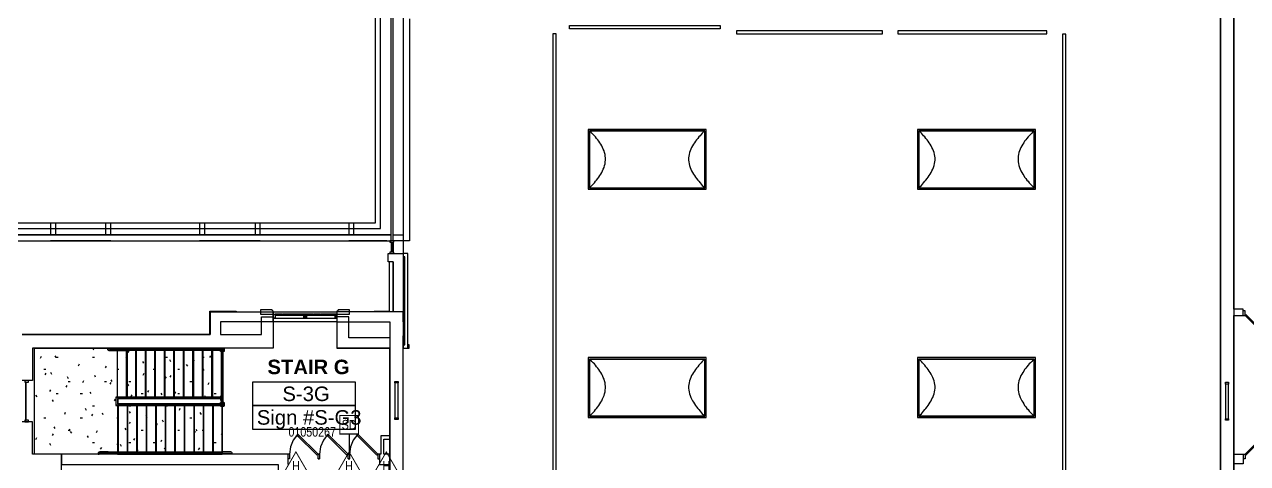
# Model space of a CAD drawing. Header units: inches. Extents: x 10004 to 17737, y 28227 to 35905.
# Drawn here: x 12699 to 14237, y 30061 to 30613 of the extents above; entities that cross this region are included whole.
import ezdxf
from ezdxf.enums import TextEntityAlignment as Align

# ---------------------------------------------------------------- set-up
doc = ezdxf.new("R2010")
doc.units = ezdxf.units.IN
doc.header["$LTSCALE"] = 0.25
doc.header["$MEASUREMENT"] = 0
for name, color, linetype in [('BACKGROUND', 8, 'Continuous'), ('CONDUIT', 6, 'Continuous'), ('DOOR HOLDER', 1, 'Continuous'), ('SMOKE DETECTOR', 1, 'Continuous')]:
    doc.layers.add(name, color=color, linetype=linetype)
doc.styles.add('Arial', font='arial.ttf', dxfattribs={"width": 0.8})
doc.styles.add('PDF Arial', font='arial.ttf')
doc.styles.add('PDF Arial Bold', font='arialbd.ttf')

# ---------------------------------------------------------------- blocks, each defined once
blk = doc.blocks.new('150X-AQN5')
at = {"layer": 'DOOR HOLDER', "const_width": 1.25}
blk.add_lwpolyline([(15.3, -8.8), (0, 17.6), (-15.3, -8.8)], close=True, dxfattribs=at)
at = {"layer": 'DOOR HOLDER', "style": 'Arial', "width": 0.8}
blk.add_text('H', height=12, dxfattribs=at).set_placement((0, 0), align=Align.MIDDLE)
blk.add_attdef('SUBSCRIPT', text='', height=12, dxfattribs=at).set_placement((11.4, 10.5), align=Align.MIDDLE_LEFT)
blk = doc.blocks.new('SIGA-PD')
at = {"layer": 'SMOKE DETECTOR', "const_width": 1.3}
blk.add_lwpolyline([(-11.5, -11.7), (-11.5, 11.7), (11.9, 11.7), (11.9, -11.7)], close=True, dxfattribs=at)
at = {"layer": 'SMOKE DETECTOR', "style": 'Arial', "width": 0.8}
blk.add_text('SD', height=12, dxfattribs=at).set_placement((0, 0), align=Align.MIDDLE)
for tag, p in [('ADDRESS', (20.6, 9)), ('ZONE', (20.6, -8.6))]:
    blk.add_attdef(tag, text='', height=12, dxfattribs=at).set_placement(p, align=Align.MIDDLE_LEFT)
blk.add_attdef('SUBSCRIPT', text='', height=12, dxfattribs=at).set_placement((-16.6, -9), align=Align.MIDDLE_RIGHT)

msp = doc.modelspace()

# ---------------------------------------------------------------- linework, layer by layer
at = {"layer": 'BACKGROUND', "ltscale": 3.935}
msp.add_lwpolyline([(14220.2, 31259.9), (14220.2, 29987.2), (13175.2, 29987.2)], dxfattribs=at)
at = {"layer": 'BACKGROUND'}
for points in [[(14232, 30247.1), (14232, 30255.1), (14220.2, 30255.1), (14220.2, 30948), (14220.2, 30960.4), (14220.2, 31007.3), (14236.4, 31007.3), (14236.4, 31013), (14207.8, 31013), (14207.8, 30960.4), (14212.2, 30960.4), (14212.2, 31007.3), (14220.2, 31007.3), (14212.2, 31007.3), (14207.8, 31007.3), (14207.8, 31013), (14195.3, 31013), (14207.8, 31013), (14207.8, 31076.7), (14195.3, 31076.7), (14195.3, 31013)], [(12576, 30348.4), (12576, 30356.4), (13146.6, 30356.4), (13146.6, 30363.1), (13146.6, 30946.4), (13139.9, 30946.4), (12882.8, 30946.4), (12882.8, 30939.7), (13139.9, 30939.7), (13139.9, 30363.1), (12514.5, 30363.1), (12460, 30424.3), (12460, 30449.4), (12453.3, 30449.4), (12453.3, 30431.9), (12442.8, 30443.7), (12432.3, 30443.7), (12437.7, 30437.6), (12426.2, 30437.6)], [(12589, 30341.1), (12754.4, 30341.1), (12754.4, 30341.4), (12754.7, 30341.4), (12754.7, 30341.1), (12784.3, 30341.1), (12784.3, 30341.4), (12784.6, 30341.4), (12784.6, 30341.1), (12942, 30341.1), (12942, 30341.4), (12942.3, 30341.4), (12942.3, 30341.1), (12972, 30341.1), (12972, 30341.4), (12972.3, 30341.4), (12972.3, 30341.1), (13116.6, 30341.1), (13116.6, 30341.4), (13116.6, 30341.1), (13146.6, 30341.1), (13146.6, 30341.4), (13146.9, 30341.4), (13146.9, 30341.1), (13159.9, 30341.1), (13159.9, 30348.4), (13159.9, 30946.1)], [(13183.2, 30619.9), (13183.2, 30348.4), (13183.2, 30341.1), (13162.5, 30341.1), (13162.5, 30948.3)], [(13180.3, 30948), (13180.3, 30953.7), (13167.3, 30953.7), (13167.3, 30948), (13180.3, 30948), (14195.3, 30948), (14203.3, 30948), (14203.3, 30246.2), (14203.3, 29999.9), (14220.2, 29999.9), (14220.2, 30246.2), (14220.2, 30247.1), (14232, 30247.1), (14234.2, 30247.1), (14234.2, 30252.9), (14232, 30252.9)], [(13367.7, 30005), (13367.7, 30600.8), (13363.5, 30600.8), (13363.5, 30005)], [(13500.5, 30001.2), (13878, 30001.2), (13878, 30000.2), (14052.9, 30000.2), (14052.9, 30005), (14009, 30005), (14009, 30600.4), (14004.8, 30600.4), (14004.8, 30005), (13878, 30005), (13500.5, 30005)], [(13556.3, 30405.8), (13407.8, 30405.8), (13556.3, 30405.8), (13556.3, 30481), (13407.8, 30481), (13407.8, 30405.8)], [(13970.7, 30405.8), (13970.7, 30481), (13822.3, 30481), (13822.3, 30405.8), (13970.7, 30405.8), (13822.3, 30405.8)], [(13409.7, 30407.7), (13554.7, 30407.7), (13554.7, 30479.1), (13409.7, 30479.1), (13554.7, 30479.1)], [(13554.3, 30479.1), (13553.1, 30477.8), (13551.5, 30476.2), (13549.9, 30474.6), (13548.6, 30473), (13547, 30471.4), (13545.7, 30469.5), (13544.2, 30467.9), (13542.9, 30466), (13541.6, 30464.1), (13540.3, 30462.2), (13539.1, 30460.3), (13538.1, 30458.3), (13537.1, 30456.1), (13536.2, 30453.9), (13535.6, 30451.7), (13534.9, 30449.4), (13534.6, 30447.2), (13534.3, 30445), (13534.3, 30442.4), (13534.6, 30440.2), (13534.9, 30437.6), (13535.6, 30435.4), (13536.2, 30433.2), (13537.1, 30431), (13538.1, 30429), (13539.1, 30426.8), (13540.3, 30424.9), (13541.6, 30423), (13542.9, 30421.1), (13544.2, 30419.2), (13545.7, 30417.3), (13547, 30415.7), (13548.6, 30413.7), (13549.9, 30412.2), (13551.5, 30410.6), (13553.1, 30409), (13554.3, 30407.7)], [(13823.9, 30479.1), (13968.8, 30479.1), (13823.9, 30479.1), (13823.9, 30407.7), (13968.8, 30407.7), (13968.8, 30479.1), (13967.2, 30477.8), (13966, 30476.2), (13964.4, 30474.6), (13962.8, 30473), (13961.5, 30471.4), (13959.9, 30469.5), (13958.6, 30467.9), (13957, 30466), (13955.8, 30464.1), (13954.8, 30462.2), (13953.5, 30460.3), (13952.3, 30458.3), (13951.3, 30456.1), (13950.7, 30453.9), (13949.7, 30451.7), (13949.4, 30449.4), (13948.8, 30447.2), (13948.8, 30445), (13948.8, 30442.4), (13948.8, 30440.2), (13949.4, 30438), (13949.7, 30435.4), (13950.7, 30433.2), (13951.3, 30431), (13952.3, 30429), (13953.5, 30426.8), (13954.8, 30424.9), (13955.8, 30423), (13957, 30421.1), (13958.6, 30419.2), (13959.9, 30417.3), (13961.5, 30415.7), (13962.8, 30413.7), (13964.4, 30412.2), (13966, 30410.6), (13967.2, 30409), (13968.5, 30407.7)], [(13824.2, 30407.7), (13825.5, 30409), (13827.1, 30410.6), (13828.6, 30412.2), (13829.9, 30413.7), (13831.5, 30415.7), (13832.8, 30417.3), (13834.4, 30419.2), (13835.7, 30421.1), (13836.9, 30423), (13838.2, 30424.9), (13839.5, 30426.8), (13840.4, 30429), (13841.4, 30431), (13842.3, 30433.2), (13843, 30435.4), (13843.6, 30438), (13843.9, 30440.2), (13844.3, 30442.4), (13844.3, 30445), (13843.9, 30447.2), (13843.6, 30449.4), (13843, 30451.7), (13842.3, 30453.9), (13841.4, 30456.1), (13840.4, 30458.3), (13839.5, 30460.3), (13838.2, 30462.2), (13836.9, 30464.1), (13835.7, 30466), (13834.4, 30467.9), (13832.8, 30469.5), (13831.5, 30471.4), (13829.9, 30473), (13828.6, 30474.6), (13827.1, 30476.2), (13825.5, 30477.8), (13824.2, 30479.1)], [(13407.8, 30405.8), (13407.8, 30405.8)], [(13556.3, 30405.8), (13556.3, 30405.8)], [(13822.3, 30405.8), (13822.3, 30405.8)], [(13970.7, 30405.8), (13970.7, 30405.8)], [(12738.1, 30348.4), (12738.1, 30363.1), (12731.4, 30363.1), (12731.4, 30348.4)], [(12807.6, 30348.4), (12807.6, 30363.1), (12800.9, 30363.1), (12800.9, 30348.4)], [(12925.5, 30348.4), (12925.5, 30363.1), (12919.1, 30363.1), (12919.1, 30348.4)], [(12995.2, 30348.4), (12995.2, 30363.1), (12988.9, 30363.1), (12988.9, 30348.4)], [(13113.1, 30348.4), (13113.1, 30363.1), (13106.7, 30363.1), (13106.7, 30348.4)], [(12754.4, 30341.1), (12754.4, 30341.4)], [(12754.7, 30341.4), (12754.7, 30341.1)], [(12784.3, 30341.1), (12784.3, 30341.4)], [(12784.6, 30341.4), (12784.6, 30341.1)], [(12942, 30341.4), (12942, 30341.1), (12919.1, 30341.1)], [(12972, 30341.4), (12972, 30341.1), (12942.3, 30341.1), (12942.3, 30341.4)], [(12995.2, 30341.1), (12972.3, 30341.1), (12972.3, 30341.4)], [(13146.6, 30341.4), (13146.6, 30341.1), (13116.6, 30341.1), (13106.7, 30341.1)], [(13116.6, 30341.4), (13116.6, 30341.4)], [(13154.8, 30341.1), (13146.9, 30341.1), (13146.9, 30341.4)], [(13159.9, 30341.4), (13159.9, 30341.1)], [(13162.5, 30341.1), (13162.5, 30348.4), (13176.2, 30348.4)], [(13160.6, 30339.2), (13160.6, 30326.8), (13160.6, 30339.2), (13160.9, 30339.2), (13160.9, 30326.8), (13160.6, 30326.8)], [(13162.5, 30339.2), (13162.5, 30326.8)], [(13162.5, 30314.7), (13156.4, 30314.7), (13156.4, 30324.9), (13175.2, 30324.9), (13175.2, 30314.7), (13175.2, 30251.9), (13162.5, 30251.9), (13162.5, 30314.7), (13162.5, 30251.9), (13157.7, 30251.9), (13138.6, 30251.9), (13138.6, 30252.5), (13157.7, 30252.5)], [(13157.7, 30314.7), (13157.7, 30251.9)], [(14203.3, 29987.8), (14203.3, 29999.9), (13175.2, 29999.9), (13175.2, 30206.3), (13181, 30206.3), (13181, 30210.2), (13181, 30206.3), (13182.9, 30206.3), (13182.9, 30210.2), (13181, 30210.2), (13181, 30320.7), (13181, 30324.9), (13175.2, 30324.9), (13175.2, 30320.7)], [(12695.8, 30223.6), (12931.8, 30223.6), (12931.8, 30252.5), (12965.3, 30252.5), (12965.3, 30251.9), (12932.2, 30251.9), (12945.2, 30251.9), (13011.8, 30251.9), (13011.8, 30239.2), (12945.2, 30239.2), (12945.2, 30223.2), (12997.1, 30223.2), (12997.1, 30245.5), (13011.8, 30245.5), (13011.8, 30206.3), (12997.1, 30206.3), (12709.1, 30206.3), (12709.1, 30165.3), (12696.1, 30165.3)], [(12696.1, 30223.2), (12932.2, 30223.2), (12932.2, 30251.9), (12932.2, 30223.2), (12709.1, 30223.2), (12696.1, 30223.2)], [(13011.8, 30251.6), (13011.8, 30251.9), (13091.8, 30251.9), (13091.8, 30239.2), (13158.3, 30239.2)], [(13011.8, 30243.9), (13011.8, 30249), (13014, 30249), (13014, 30243.9), (13011.8, 30243.9), (13014, 30243.9)], [(13014, 30249), (13049.7, 30249)], [(13031.6, 30248.4), (13031.6, 30249), (13031.6, 30248.4), (13023.3, 30248.4), (13022.6, 30248.4), (13022.6, 30249), (13023.3, 30249), (13031.6, 30249), (13032.2, 30249), (13040.5, 30249), (13041.1, 30249), (13049.7, 30249), (13041.1, 30249), (13049.7, 30249), (13041.1, 30249), (13041.1, 30248.4), (13041.1, 30249)], [(13022.6, 30248.4), (13022.6, 30249)], [(13023.3, 30249), (13023.3, 30248.4), (13023.3, 30249), (13031.6, 30249)], [(13032.2, 30249), (13032.2, 30248.4), (13040.5, 30248.4), (13032.2, 30248.4), (13032.2, 30249), (13040.5, 30249), (13040.5, 30248.4), (13040.5, 30249)], [(13049.7, 30248.4), (13049.7, 30249)], [(13049.7, 30248.4), (13049.7, 30249)], [(13051.9, 30249), (13049.7, 30249)], [(13049.7, 30249), (13049.7, 30243.9)], [(13053.9, 30249), (13051.9, 30249)], [(13053.9, 30249), (13053.9, 30248.4)], [(13053.9, 30249), (13053.9, 30248.4)], [(13053.9, 30243.9), (13053.9, 30249)], [(13053.9, 30249), (13089.5, 30249)], [(13062.5, 30249), (13062.5, 30248.4), (13062.5, 30249), (13063.1, 30249), (13071.4, 30249), (13072, 30249), (13080.3, 30249), (13080.9, 30249), (13080.9, 30248.4), (13080.9, 30249)], [(13063.1, 30249), (13063.1, 30248.4)], [(13071.4, 30249), (13071.4, 30248.4)], [(13072, 30249), (13072, 30248.4)], [(13080.3, 30249), (13080.3, 30248.4)], [(13091.8, 30243.9), (13091.8, 30249), (13089.5, 30249), (13089.5, 30243.9), (13091.8, 30243.9), (13089.5, 30243.9)], [(13175.2, 30239.2), (13175.2, 30251.9), (13091.8, 30251.9), (13091.8, 30251.6)], [(13022.6, 30248.4), (13014, 30248.4)], [(13022.6, 30248.4), (13014, 30248.4)], [(13049.7, 30248.4), (13014, 30248.4)], [(13014, 30248.4), (13014, 30247.4)], [(13014, 30247.4), (13049.7, 30247.4)], [(13032.2, 30248.4), (13031.6, 30248.4), (13023.3, 30248.4)], [(13041.1, 30248.4), (13040.5, 30248.4)], [(13049.7, 30247.4), (13049.7, 30248.4)], [(13080.9, 30248.4), (13080.3, 30248.4), (13072, 30248.4), (13071.4, 30248.4), (13063.1, 30248.4), (13062.5, 30248.4), (13053.9, 30248.4), (13062.5, 30248.4), (13053.9, 30248.4), (13062.5, 30248.4)], [(13053.9, 30248.4), (13053.9, 30247.4)], [(13089.5, 30248.4), (13053.9, 30248.4)], [(13053.9, 30247.4), (13089.5, 30247.4)], [(13089.5, 30248.4), (13080.9, 30248.4)], [(13089.5, 30248.4), (13080.9, 30248.4)], [(13089.5, 30247.4), (13089.5, 30248.4)], [(13091.8, 30248.7), (13091.8, 30244.6)], [(13158.3, 30219.1), (13106.7, 30219.1), (13106.7, 30245.5), (13091.8, 30245.5), (13091.8, 30206.3), (13106.7, 30206.3), (13158.3, 30206.3), (13091.8, 30206.3)], [(14203.3, 29999.9), (14203.3, 30247.1)], [(12804.1, 30074.1), (12803.8, 30074.5), (12803.8, 30074.8), (12803.8, 30075.1), (12803.8, 30075.4), (12803.8, 30075.7), (12804.1, 30075.7), (12815.9, 30075.7), (12815.9, 30074.1), (12815.9, 30072.9), (12711.4, 30072.9), (12711.4, 30206.3), (12803.4, 30206.3), (12803.4, 30205.4), (12803.4, 30204.4), (12804.1, 30203.8), (12805, 30203.2), (12805.7, 30203.2), (12815.9, 30203.2), (12828, 30203.2), (12828, 30144.5), (12813.6, 30144.5), (12813.6, 30134.3), (12935.7, 30134.3)], [(12786.2, 30203.8), (12785, 30206)], [(12803.8, 30206.3), (12803.8, 30206.3)], [(12803.8, 30206.3), (12804.1, 30206.3), (12804.4, 30206.3)], [(12804.1, 30206.3), (12804.1, 30206.3)], [(12815.9, 30144.5), (12815.9, 30203.2), (12815.9, 30204.8), (12828, 30204.8), (12828, 30206.3)], [(12935.7, 30204.8), (12935.7, 30206.3), (12923.6, 30206.3), (12911.8, 30206.3), (12899.7, 30206.3), (12887.6, 30206.3), (12875.8, 30206.3), (12863.7, 30206.3), (12851.9, 30206.3), (12839.8, 30206.3), (12828, 30206.3), (12815.9, 30206.3)], [(12815.9, 30204.4), (12815.9, 30204.4)], [(12815.9, 30204.4), (12815.9, 30204.1), (12815.9, 30203.8), (12815.9, 30203.5)], [(12815.9, 30204.1), (12815.9, 30204.1)], [(12815.9, 30203.5), (12815.9, 30203.5)], [(12945.2, 30204.8), (12828, 30204.8)], [(12945.2, 30203.2), (12828, 30203.2)], [(12839.8, 30204.8), (12839.8, 30206.3)], [(12839.8, 30144.5), (12839.8, 30203.2)], [(12850, 30206.3), (12850, 30206)], [(12851.9, 30204.8), (12851.9, 30206.3)], [(12851.9, 30144.5), (12851.9, 30203.2)], [(12863.7, 30204.8), (12863.7, 30206.3)], [(12863.7, 30144.5), (12863.7, 30203.2)], [(12875.8, 30204.8), (12875.8, 30206.3)], [(12875.8, 30144.5), (12875.8, 30203.2)], [(12887.6, 30204.8), (12887.6, 30206.3)], [(12887.6, 30144.5), (12887.6, 30203.2)], [(12899.7, 30204.8), (12899.7, 30206.3)], [(12899.7, 30144.5), (12899.7, 30203.2)], [(12911.8, 30204.8), (12911.8, 30206.3)], [(12911.8, 30144.5), (12911.8, 30203.2)], [(12923.6, 30204.8), (12923.6, 30206.3)], [(12923.6, 30144.5), (12923.6, 30203.2)], [(12935.7, 30144.5), (12935.7, 30203.2)], [(12946.8, 30201.9), (12945.2, 30201.9), (12945.2, 30206.3)], [(12947.4, 30135.6), (12947.8, 30135.6), (12948.1, 30135.6), (12948.4, 30135.6), (12948.4, 30204.1), (12948.1, 30204.1), (12947.8, 30204.1), (12947.4, 30204.1), (12947.1, 30204.1), (12946.8, 30204.1), (12946.8, 30135.6)], [(12946.8, 30204.1), (12946.8, 30204.1)], [(12946.8, 30204.1), (12946.8, 30204.1)], [(12947.1, 30204.1), (12947.1, 30204.1)], [(12947.4, 30204.1), (12947.4, 30204.1)], [(12947.8, 30204.1), (12947.8, 30204.1)], [(13011.8, 30206.3), (12950, 30206.3), (12950, 30201.9), (12948.1, 30201.9)], [(12948.1, 30204.1), (12948.1, 30204.1)], [(12948.1, 30204.1), (12948.1, 30204.1)], [(13175.2, 30210.2), (13175.2, 30206.3)], [(12720, 30195.5), (12718.7, 30193.3)], [(12738.8, 30194.2), (12737.5, 30196.5)], [(12738.5, 30194.9), (12741, 30194.9)], [(12784.3, 30194.9), (12786.9, 30194.9)], [(12828, 30192.7), (12828, 30193), (12826.7, 30194.9)], [(12830.2, 30202.5), (12828.9, 30200.6)], [(12849, 30187.2), (12847.7, 30189.5)], [(12876.4, 30194.9), (12878.6, 30194.9)], [(12883.1, 30189.1), (12881.8, 30191.4)], [(12911.8, 30191.1), (12911.8, 30190.7), (12910.5, 30188.8)], [(12922.3, 30194.9), (12923.6, 30194.9), (12924.8, 30194.9)], [(12932.8, 30196.5), (12931.5, 30194.2)], [(12946.2, 30201.9), (12946.2, 30137.9)], [(12948.7, 30137.9), (12948.7, 30201.9)], [(13556.3, 30119.1), (13407.8, 30119.1), (13556.3, 30119.1), (13556.3, 30194.2), (13407.8, 30194.2), (13407.8, 30119.1)], [(13409.7, 30121), (13554.7, 30121), (13554.7, 30192.3), (13409.7, 30192.3), (13554.7, 30192.3)], [(13554.3, 30192.3), (13553.1, 30191.1), (13551.5, 30189.5), (13549.9, 30187.9), (13548.6, 30186.3), (13547, 30184.7), (13545.7, 30182.8), (13544.2, 30181.2), (13542.9, 30179.3), (13541.6, 30177.4), (13540.3, 30175.4), (13539.1, 30173.5), (13538.1, 30171.6), (13537.1, 30169.4), (13536.2, 30167.2), (13535.6, 30164.9), (13534.9, 30162.7), (13534.6, 30160.5), (13534.3, 30158.2), (13534.3, 30155.7), (13534.6, 30153.5), (13534.9, 30151.2), (13535.6, 30148.7), (13536.2, 30146.5), (13537.1, 30144.2), (13538.1, 30142.3), (13539.1, 30140.1), (13540.3, 30138.2), (13541.6, 30136.3), (13542.9, 30134.3), (13544.2, 30132.4), (13545.7, 30130.5), (13547, 30128.9), (13548.6, 30127), (13549.9, 30125.4), (13551.5, 30123.8), (13553.1, 30122.2), (13554.3, 30121)], [(13970.7, 30119.1), (13970.7, 30194.2), (13822.3, 30194.2), (13822.3, 30119.1), (13970.7, 30119.1), (13822.3, 30119.1)], [(13823.9, 30192.3), (13968.8, 30192.3), (13823.9, 30192.3), (13823.9, 30121), (13968.8, 30121), (13968.8, 30192.3), (13967.2, 30191.1), (13966, 30189.5), (13964.4, 30187.9), (13962.8, 30186.3), (13961.5, 30184.7), (13959.9, 30182.8), (13958.6, 30181.2), (13957, 30179.3), (13955.8, 30177.4), (13954.8, 30175.4), (13953.5, 30173.5), (13952.3, 30171.6), (13951.3, 30169.4), (13950.7, 30167.2), (13949.7, 30164.9), (13949.4, 30162.7), (13948.8, 30160.5), (13948.8, 30158.2), (13948.8, 30155.7), (13948.8, 30153.5), (13949.4, 30151.2), (13949.7, 30148.7), (13950.7, 30146.5), (13951.3, 30144.2), (13952.3, 30142.3), (13953.5, 30140.1), (13954.8, 30138.2), (13955.8, 30136.3), (13957, 30134.3), (13958.6, 30132.4), (13959.9, 30130.5), (13961.5, 30128.9), (13962.8, 30127), (13964.4, 30125.4), (13966, 30123.8), (13967.2, 30122.2), (13968.5, 30121)], [(13824.2, 30121), (13825.5, 30122.2), (13827.1, 30123.8), (13828.6, 30125.4), (13829.9, 30127), (13831.5, 30128.9), (13832.8, 30130.5), (13834.4, 30132.4), (13835.7, 30134.3), (13836.9, 30136.3), (13838.2, 30138.2), (13839.5, 30140.1), (13840.4, 30142.3), (13841.4, 30144.2), (13842.3, 30146.5), (13843, 30148.7), (13843.6, 30151.2), (13843.9, 30153.5), (13844.3, 30155.7), (13844.3, 30158.2), (13843.9, 30160.5), (13843.6, 30162.7), (13843, 30164.9), (13842.3, 30167.2), (13841.4, 30169.4), (13840.4, 30171.6), (13839.5, 30173.5), (13838.2, 30175.4), (13836.9, 30177.4), (13835.7, 30179.3), (13834.4, 30181.2), (13832.8, 30182.8), (13831.5, 30184.7), (13829.9, 30186.3), (13828.6, 30187.9), (13827.1, 30189.5), (13825.5, 30191.1), (13824.2, 30192.3)], [(12723.2, 30179.6), (12725.7, 30179.6)], [(12725.7, 30174.8), (12724.4, 30172.6)], [(12733.4, 30173.2), (12732.1, 30175.4)], [(12767.4, 30186), (12766.2, 30183.7)], [(12801.5, 30183.7), (12800.3, 30181.5)], [(12814.9, 30179.6), (12815.9, 30179.6), (12817.5, 30179.6)], [(12849, 30174.2), (12847.7, 30171.9)], [(12860.8, 30179.6), (12863.3, 30179.6)], [(12891.7, 30179.6), (12893.9, 30179.6)], [(12904.1, 30183.7), (12902.8, 30185.6)], [(12924.8, 30178), (12923.6, 30180.2)], [(12752.2, 30159.2), (12750.9, 30157.3)], [(12754.1, 30167.8), (12752.8, 30170)], [(12753.7, 30164.3), (12756.3, 30164.3)], [(12773.2, 30164.9), (12771.9, 30162.7)], [(12788.2, 30169.7), (12787.2, 30171.9)], [(12799.6, 30164.3), (12802.2, 30164.3)], [(12807.3, 30163), (12806, 30160.8)], [(12809.2, 30164.3), (12807.9, 30166.2)], [(12830.2, 30158.6), (12828.9, 30160.8)], [(12830.2, 30164.3), (12832.8, 30164.3)], [(12877.4, 30168.4), (12876.1, 30170.3)], [(12883.1, 30171.9), (12881.8, 30169.7)], [(12907, 30164.3), (12909.2, 30164.3)], [(12930.6, 30162.4), (12929.3, 30160.2)], [(13164.7, 30162.4), (13164.7, 30118.4)], [(13168.9, 30118.4), (13168.9, 30162.4)], [(14209.7, 30161.1), (14209.7, 30117.5)], [(14213.5, 30117.5), (14213.5, 30161.1)], [(12714.6, 30144.9), (12713.3, 30147.1)], [(12731.4, 30153.8), (12730.2, 30151.6)], [(12735.3, 30139.1), (12734, 30141.4)], [(12738.5, 30149), (12741, 30149)], [(12769, 30149), (12771.6, 30149)], [(12782.7, 30149), (12781.5, 30150.9)], [(12813, 30142), (12811.7, 30139.8)], [(12946.5, 30142.6), (12828, 30142.6), (12815.9, 30142.6), (12815.9, 30136.3), (12935.7, 30136.3), (12947.4, 30136.3), (12947.4, 30134.7), (12935.7, 30134.7), (12814.3, 30134.7), (12814.3, 30144.2), (12828, 30144.2), (12946.5, 30144.2)], [(12945.2, 30142.3), (12828, 30142.3), (12816.2, 30142.3), (12816.2, 30136.6), (12935.7, 30136.6), (12945.2, 30136.6)], [(12945.2, 30144.5), (12828, 30144.5)], [(12833.7, 30147.7), (12832.4, 30145.5)], [(12845.5, 30149), (12848, 30149)], [(12854.7, 30153.1), (12853.5, 30150.9)], [(12871.9, 30147.4), (12870.7, 30149.6)], [(12888.8, 30151.2), (12887.6, 30149.3), (12887.6, 30149)], [(12891.7, 30149), (12893.9, 30149)], [(12926.4, 30144.5), (12925.8, 30146.1)], [(12937.6, 30149), (12940.1, 30149)], [(12946.5, 30145.8), (12945.2, 30145.8), (12945.2, 30144.2)], [(12945.2, 30142.6), (12945.2, 30141), (12946.5, 30141)], [(12777, 30128), (12775.7, 30130.2)], [(12784.3, 30133.7), (12786.9, 30133.7)], [(12815.9, 30134.3), (12815.9, 30075.7), (12935.7, 30075.7), (12935.7, 30134.3), (12945.2, 30134.3)], [(12828, 30134.3), (12828, 30075.7)], [(12830.2, 30133.7), (12832.8, 30133.7)], [(12832.1, 30124.5), (12830.8, 30126.7)], [(12839.8, 30134.3), (12839.8, 30075.7)], [(12851.9, 30134.3), (12851.9, 30075.7)], [(12863.7, 30134.3), (12863.7, 30075.7)], [(12875.8, 30134.3), (12875.8, 30075.7)], [(12876.4, 30133.7), (12878.6, 30133.7)], [(12887.6, 30134.3), (12887.6, 30075.7)], [(12894.2, 30130.2), (12893.3, 30128)], [(12899.7, 30134.3), (12899.7, 30075.7)], [(12911.8, 30134.3), (12911.8, 30075.7)], [(12914.3, 30134.3), (12914, 30133.7)], [(12923.6, 30134.3), (12923.6, 30075.7)], [(12948.7, 30136.9), (12948.7, 30134), (12946.2, 30134), (12946.2, 30134.7), (12946.2, 30134), (12948.7, 30134)], [(12946.2, 30136.9), (12946.2, 30136.3)], [(12946.2, 30134.7), (12946.2, 30134)], [(12947.4, 30135.6), (12947.4, 30135.6)], [(12947.8, 30135.6), (12947.8, 30135.6)], [(12948.1, 30135.6), (12948.1, 30135.6)], [(12948.1, 30135.6), (12948.1, 30135.6)], [(13030.3, 30072.9), (12745.5, 30072.9), (12745.5, 30059.8), (13017.9, 30059.8), (13017.9, 29977.3), (13003.8, 29977.3), (13003.8, 30036.9), (13000, 30036.9), (12745.5, 30036.9), (12745.5, 30072.9), (12728.6, 30072.9), (12709.1, 30072.9), (12709.1, 30113.6), (12696.1, 30113.6)], [(12723.2, 30118.4), (12725.7, 30118.4)], [(12750.2, 30125.1), (12749, 30122.9)], [(12769, 30118.4), (12771.6, 30118.4)], [(12784.3, 30123.2), (12783.1, 30121)], [(12798, 30122.2), (12796.8, 30124.5)], [(12814.9, 30118.4), (12815.9, 30118.4), (12817.5, 30118.4)], [(12831.8, 30113.3), (12830.5, 30111.4)], [(12851.9, 30121), (12851.9, 30121)], [(12853.1, 30118.7), (12851.9, 30121)], [(12865.9, 30111.4), (12864.6, 30109.2)], [(12873.9, 30113.3), (12872.6, 30115.6)], [(12907, 30118.4), (12909.2, 30118.4)], [(12921.3, 30122.9), (12920, 30125.1)], [(13407.8, 30119.1), (13407.8, 30119.1)], [(13556.3, 30119.1), (13556.3, 30119.1)], [(13822.3, 30119.1), (13822.3, 30119.1)], [(13970.7, 30119.1), (13970.7, 30119.1)], [(12734.9, 30098.7), (12733.7, 30096.4)], [(12737.5, 30105), (12736.2, 30107.3)], [(12753.7, 30103.1), (12756.3, 30103.1)], [(12755.7, 30104.4), (12754.4, 30102.2)], [(12758.2, 30099.3), (12756.9, 30101.5)], [(12779.2, 30093.9), (12778, 30096.1)], [(12790.1, 30102.2), (12788.8, 30099.9)], [(12826.7, 30103.4), (12825.4, 30105.7)], [(12845.5, 30103.1), (12848, 30103.1)], [(12891.7, 30103.1), (12893.9, 30103.1)], [(12913.4, 30101.9), (12912.1, 30099.6)], [(12915.9, 30102.2), (12914.6, 30104.1)], [(12922.3, 30103.1), (12923.6, 30103.1), (12924.8, 30103.1)], [(12936.6, 30096.4), (12935.7, 30098.3), (12935.3, 30098.7)], [(12947.4, 30099.6), (12946.2, 30097.4)], [(13108, 30072.9), (13105.8, 30072.9), (13080.6, 30098), (13074.9, 30090.7), (13071.4, 30082.1), (13070.1, 30072.9), (13068.2, 30072.9), (13042.7, 30098), (13037, 30090.7), (13033.5, 30082.1), (13032.2, 30072.9), (13030.3, 30072.9), (13030.3, 30059.8)], [(13068.2, 30072.9), (13066.9, 30071.6), (13041.4, 30096.8), (13042.7, 30098)], [(13105.8, 30072.9), (13104.5, 30071.6), (13079.3, 30096.8), (13080.6, 30098)], [(13118.2, 30098), (13112.5, 30090.7), (13109, 30082.1), (13107.7, 30072.9)], [(13158.3, 30095.8), (13151, 30095.8), (13146.9, 30095.8), (13146.9, 30072.9), (13145.6, 30072.9), (13145.6, 30059.8), (13158.3, 30059.8), (13158.3, 30072.9), (13151, 30072.9), (13151, 30091.7), (13158.3, 30091.7)], [(12713.9, 30093.3), (12712.6, 30091)], [(12731.8, 30084), (12730.5, 30086.2)], [(12784.3, 30087.8), (12786.9, 30087.8)], [(12795.5, 30081.5), (12794.2, 30079.2)], [(12816.5, 30086.9), (12815.9, 30086.2), (12815.2, 30084.7)], [(12821, 30082.7), (12819.7, 30085)], [(12830.2, 30087.8), (12832.8, 30087.8)], [(12837.2, 30092.6), (12835.9, 30090.4)], [(12860.8, 30087.8), (12863.3, 30087.8)], [(12871.3, 30090.4), (12870.3, 30088.5)], [(12876.1, 30079.2), (12875.8, 30079.6), (12874.8, 30081.1)], [(12918.8, 30080.8), (12917.5, 30078.6)], [(12937.6, 30087.8), (12940.1, 30087.8)], [(12815.9, 30072.9), (12828, 30072.9), (12839.8, 30072.9), (12851.9, 30072.9), (12863.7, 30072.9), (12875.8, 30072.9), (12887.6, 30072.9), (12899.7, 30072.9), (12911.8, 30072.9), (12923.6, 30072.9), (12935.7, 30072.9), (12947.4, 30072.9), (12947.4, 30074.1), (12947.4, 30072.9), (12745.5, 30072.9)], [(12804.1, 30075.7), (12803.1, 30075.7), (12801.5, 30075.7), (12794.2, 30075.7), (12793.6, 30075.7), (12792.6, 30075.4), (12791.7, 30074.8), (12791.3, 30073.8), (12791.3, 30073.5), (12791.3, 30072.9), (12791.7, 30072.9), (12792, 30072.9), (12792.3, 30072.9), (12792.6, 30072.9), (12792.9, 30072.9), (12792.6, 30072.9), (12792.3, 30072.9), (12792, 30072.9), (12791.7, 30072.9), (12791.3, 30072.9)], [(12791.3, 30072.9), (12791.3, 30072.9)], [(12791.3, 30072.9), (12791.3, 30072.9)], [(12791.3, 30072.9), (12791.3, 30072.9)], [(12791.3, 30072.9), (12791.3, 30072.9)], [(12791.7, 30072.9), (12791.7, 30072.9)], [(12791.7, 30072.9), (12791.7, 30072.9)], [(12792, 30072.9), (12792, 30072.9)], [(12792, 30072.9), (12792, 30072.9)], [(12792.6, 30072.9), (12792.6, 30072.9)], [(12792.6, 30072.9), (12792.6, 30072.9)], [(12792.6, 30072.9), (12792.6, 30072.9)], [(12792.6, 30072.9), (12792.6, 30072.9)], [(12935.7, 30074.1), (12815.9, 30074.1), (12804.1, 30074.1), (12802.5, 30074.1), (12801.5, 30074.1), (12794.2, 30074.1), (12794.2, 30074.5), (12794.2, 30074.8), (12794.2, 30075.1), (12794.2, 30074.8), (12794.2, 30075.1), (12794.2, 30075.4), (12794.2, 30075.7), (12794.2, 30075.4), (12794.2, 30075.1), (12794.2, 30074.8), (12794.2, 30074.5), (12794.2, 30074.1), (12793.6, 30074.1), (12792.9, 30074.1), (12792.9, 30073.5), (12792.9, 30072.9)], [(12792.9, 30072.9), (12792.9, 30072.9)], [(12792.9, 30072.9), (12792.9, 30072.9)], [(12794.2, 30075.7), (12794.2, 30075.7)], [(12794.2, 30075.7), (12794.2, 30075.7)], [(12794.2, 30075.7), (12794.2, 30075.7)], [(12794.2, 30075.7), (12794.2, 30075.7)], [(12794.2, 30075.4), (12794.2, 30075.4)], [(12794.2, 30075.4), (12794.2, 30075.4)], [(12794.2, 30075.1), (12794.2, 30075.1)], [(12794.2, 30075.1), (12794.2, 30075.1)], [(12794.2, 30075.1), (12794.2, 30075.1)], [(12794.2, 30075.1), (12794.2, 30075.1)], [(12794.2, 30074.8), (12794.2, 30074.8)], [(12794.2, 30074.8), (12794.2, 30074.8)], [(12794.2, 30074.8), (12794.2, 30074.8)], [(12794.2, 30074.8), (12794.2, 30074.8)], [(12794.2, 30074.5), (12794.2, 30074.5)], [(12794.2, 30074.5), (12794.2, 30074.5)], [(12794.2, 30074.1), (12794.2, 30074.1)], [(12794.2, 30074.1), (12794.2, 30074.1)], [(12803.8, 30075.4), (12803.8, 30075.4)], [(12803.8, 30075.1), (12803.8, 30075.1)], [(12803.8, 30074.8), (12803.8, 30074.8)], [(12803.8, 30074.5), (12803.8, 30074.5)], [(12804.1, 30075.7), (12804.1, 30075.7)], [(12804.1, 30074.1), (12804.1, 30074.1)], [(12815.9, 30074.5), (12815.9, 30074.8), (12815.9, 30075.1), (12815.9, 30075.4)], [(12815.9, 30075.4), (12815.9, 30075.4)], [(12815.9, 30075.1), (12815.9, 30075.1)], [(12815.9, 30074.8), (12815.9, 30074.8)], [(12828, 30074.1), (12828, 30072.9)], [(12839.8, 30074.1), (12839.8, 30072.9)], [(12842, 30077), (12840.7, 30079.2)], [(12851.9, 30074.1), (12851.9, 30072.9)], [(12863.7, 30074.1), (12863.7, 30072.9)], [(12875.8, 30074.1), (12875.8, 30072.9)], [(12887.6, 30074.1), (12887.6, 30072.9)], [(12896.8, 30073.5), (12896.5, 30074.1)], [(12897.4, 30074.1), (12896.8, 30073.2)], [(12899.7, 30074.1), (12899.7, 30072.9)], [(12911.8, 30074.1), (12911.8, 30072.9)], [(12923.6, 30074.1), (12923.6, 30072.9)], [(12935.7, 30075.7), (12947.4, 30075.7), (12947.4, 30074.1), (12935.7, 30074.1), (12935.7, 30072.9)], [(12960.2, 30072.9), (12960.2, 30073.5), (12959.9, 30074.5), (12959.2, 30075.4), (12958.3, 30075.7), (12958, 30075.7), (12947.4, 30075.7)], [(12947.4, 30074.5), (12947.4, 30074.8), (12947.4, 30075.1), (12947.4, 30075.4)], [(12947.4, 30075.4), (12947.4, 30075.4)], [(12947.4, 30075.1), (12947.4, 30075.1)], [(12947.4, 30074.8), (12947.4, 30074.8)], [(12947.4, 30074.1), (12958, 30074.1), (12958.6, 30074.1), (12958.6, 30073.5), (12958.6, 30072.9)], [(12959.9, 30072.9), (12959.6, 30072.9), (12959.2, 30072.9), (12958.9, 30072.9)], [(12959.6, 30072.9), (12959.6, 30072.9)], [(13032.2, 30072.9), (13032.2, 30067.1), (13030.3, 30067.1)], [(13068.2, 30067.1), (13068.2, 30072.9), (13070.1, 30072.9), (13070.1, 30067.1), (13068.2, 30067.1), (13070.1, 30067.1)], [(13105.8, 30067.1), (13105.8, 30072.9), (13107.7, 30072.9), (13107.7, 30067.1), (13105.8, 30067.1), (13108, 30067.1)], [(13145.6, 30072.9), (13143.4, 30072.9), (13143.4, 30067.1), (13145.6, 30067.1)], [(14232, 30072.9), (14232, 30060.8), (14220.2, 30060.8), (14220.2, 30072.9), (14232, 30072.9), (14234.2, 30072.9), (14234.2, 30067.1), (14232, 30067.1)]]:
    msp.add_lwpolyline(points, dxfattribs=at)
at = {"layer": 'BACKGROUND', "ltscale": 3.136667}
msp.add_lwpolyline([(13175.2, 29979.8), (13176.2, 30948)], dxfattribs=at)
at = {"layer": 'BACKGROUND', "ltscale": 1.078333}
msp.add_lwpolyline([(14203.3, 30247.1), (14203.3, 30945.1)], dxfattribs=at)
at = {"layer": 'BACKGROUND'}
for points in [[(13573.8, 30611.3), (13573.8, 30607.1), (13384.5, 30607.1), (13384.5, 30611.3)], [(13778, 30600.8), (13778, 30604.9), (13594.5, 30604.9), (13594.5, 30600.8)], [(13797.4, 30604.9), (13797.4, 30600.8), (13985.1, 30600.8), (13985.1, 30604.9)], [(13409.7, 30407.7), (13411.3, 30409), (13412.6, 30410.6), (13414.2, 30412.2), (13415.8, 30413.7), (13417, 30415.7), (13418.6, 30417.3), (13419.9, 30419.2), (13421.2, 30421.1), (13422.5, 30423), (13423.7, 30424.9), (13425, 30426.8), (13426, 30429), (13426.9, 30431), (13427.9, 30433.2), (13428.5, 30435.4), (13429.1, 30437.6), (13429.5, 30440.2), (13429.8, 30442.4), (13429.8, 30445), (13429.5, 30447.2), (13429.1, 30449.4), (13428.5, 30451.7), (13427.9, 30453.9), (13426.9, 30456.1), (13426, 30458.3), (13425, 30460.3), (13423.7, 30462.2), (13422.5, 30464.1), (13421.2, 30466), (13419.9, 30467.9), (13418.6, 30469.5), (13417, 30471.4), (13415.8, 30473), (13414.2, 30474.6), (13412.6, 30476.2), (13411.3, 30477.8), (13409.7, 30479.1)], [(13116.6, 30341.4), (13116.6, 30341.1)], [(13163.4, 30339.2), (13163.4, 30341.1), (13158.3, 30341.1), (13158.3, 30339.2)], [(13163.4, 30324.9), (13163.4, 30326.8), (13158.3, 30326.8), (13158.3, 30324.9)], [(13177.1, 30210.2), (13177.1, 30320.7), (13175.2, 30320.7), (13175.2, 30210.2)], [(12995.9, 30249), (13011.8, 30249), (13011.8, 30252.5), (13011.5, 30252.5), (13011.2, 30252.9), (13010.8, 30253.5), (13010.2, 30253.5), (13010.2, 30254.1), (12995.9, 30254.1)], [(13051.9, 30249), (13051.9, 30243.9), (13053.9, 30243.9), (13089.5, 30243.9), (13089.5, 30249), (13089.5, 30248.4), (13089.5, 30249), (13089.5, 30248.4), (13089.5, 30249), (13080.9, 30249), (13089.5, 30249), (13080.9, 30249), (13089.5, 30249), (13091.8, 30249), (13091.8, 30243.9), (13091.8, 30239.2), (13011.8, 30239.2), (13011.8, 30243.9), (13011.8, 30249), (13014, 30249), (13022.6, 30249), (13014, 30249), (13022.6, 30249), (13014, 30249), (13014, 30248.4), (13014, 30249), (13014, 30248.4), (13014, 30249), (13014, 30243.9), (13049.7, 30243.9), (13051.9, 30243.9)], [(13031.6, 30249), (13023.3, 30249)], [(13040.5, 30249), (13032.2, 30249)], [(13049.7, 30249), (13049.7, 30248.4)], [(13051.9, 30249), (13051.9, 30245.2)], [(13062.5, 30249), (13053.9, 30249)], [(13062.5, 30249), (13053.9, 30249)], [(13053.9, 30248.4), (13053.9, 30249)], [(13071.4, 30249), (13063.1, 30249)], [(13063.1, 30248.4), (13063.1, 30249), (13071.4, 30249), (13071.4, 30248.4)], [(13080.3, 30249), (13072, 30249)], [(13072, 30248.4), (13072, 30249), (13080.3, 30249), (13080.3, 30248.4)], [(13091.8, 30249), (13107.7, 30249), (13107.7, 30254.1), (13093.4, 30254.1), (13093.4, 30253.5), (13092.7, 30253.5), (13092.4, 30252.9), (13092.1, 30252.5), (13091.8, 30252.5)], [(13049.7, 30248.4), (13049.7, 30247.4), (13014, 30247.4), (13014, 30248.4)], [(13014, 30248.4), (13022.6, 30248.4)], [(13023.3, 30248.4), (13031.6, 30248.4)], [(13032.2, 30248.4), (13040.5, 30248.4)], [(13041.1, 30248.4), (13049.7, 30248.4)], [(13041.1, 30248.4), (13049.7, 30248.4)], [(13053.9, 30248.4), (13053.9, 30247.4), (13089.5, 30247.4), (13089.5, 30248.4)], [(13063.1, 30248.4), (13071.4, 30248.4)], [(13072, 30248.4), (13080.3, 30248.4)], [(13080.9, 30248.4), (13089.5, 30248.4)], [(14235.2, 30248.4), (14260.6, 30222.9), (14259.4, 30221.6), (14234.2, 30247.1)], [(12804.7, 30205.4), (12805, 30205.1), (12805.7, 30204.8), (12815.9, 30204.8), (12815.9, 30206.3), (12804.7, 30206.3)], [(12946.2, 30202.8), (12946.2, 30205.7), (12949, 30205.7), (12949, 30202.8), (12948.1, 30202.8), (12949, 30202.8), (12949, 30205.7), (12946.2, 30205.7), (12946.2, 30202.8), (12946.8, 30202.8)], [(13409.7, 30121), (13411.3, 30122.2), (13412.6, 30123.8), (13414.2, 30125.4), (13415.8, 30127), (13417, 30128.9), (13418.6, 30130.5), (13419.9, 30132.4), (13421.2, 30134.3), (13422.5, 30136.3), (13423.7, 30138.2), (13425, 30140.1), (13426, 30142.3), (13426.9, 30144.2), (13427.9, 30146.5), (13428.5, 30148.7), (13429.1, 30151.2), (13429.5, 30153.5), (13429.8, 30155.7), (13429.8, 30158.2), (13429.5, 30160.5), (13429.1, 30162.7), (13428.5, 30164.9), (13427.9, 30167.2), (13426.9, 30169.4), (13426, 30171.6), (13425, 30173.5), (13423.7, 30175.4), (13422.5, 30177.4), (13421.2, 30179.3), (13419.9, 30181.2), (13418.6, 30182.8), (13417, 30184.7), (13415.8, 30186.3), (13414.2, 30187.9), (13412.6, 30189.5), (13411.3, 30191.1), (13409.7, 30192.3)], [(12699.3, 30165.3), (12699.3, 30163.3), (12704, 30163.3), (12704, 30165.3)], [(12699.9, 30163.3), (12699.9, 30115.6), (12700.9, 30115.6), (12700.9, 30163.3)], [(12986, 30134), (12986, 30163.7), (13115, 30163.7), (13115, 30134)], [(13164.7, 30162.4), (13164.7, 30164.3), (13168.9, 30164.3), (13168.9, 30162.4)], [(13164.7, 30118.4), (13168.9, 30118.4), (13168.9, 30162.4), (13164.7, 30162.4)], [(14209.7, 30161.1), (14209.7, 30163.3), (14213.5, 30163.3), (14213.5, 30161.1)], [(14209.7, 30117.5), (14213.5, 30117.5), (14213.5, 30161.1), (14209.7, 30161.1)], [(12946.5, 30144.9), (12946.2, 30144.9), (12946.2, 30144.2), (12946.2, 30144.9)], [(12946.2, 30142.6), (12946.2, 30142), (12946.5, 30142), (12946.2, 30142)], [(12950, 30133.1), (12945.2, 30133.1), (12945.2, 30134.7), (12945.2, 30133.1), (12949.7, 30133.1), (12949.7, 30137.9), (12948.1, 30137.9), (12950, 30137.9)], [(12945.2, 30137.9), (12945.2, 30136.3), (12945.2, 30137.9), (12946.8, 30137.9)], [(12946.8, 30136.9), (12946.2, 30136.9), (12946.2, 30136.3), (12946.2, 30136.9)], [(12946.2, 30136.9), (12946.8, 30136.9)], [(12949, 30134), (12946.2, 30134)], [(12947.4, 30075.7), (12947.4, 30133.1)], [(12948.7, 30136.9), (12948.1, 30136.9)], [(12948.1, 30136.9), (12949, 30136.9), (12949, 30134), (12949, 30136.9)], [(12986, 30104.1), (12986, 30134), (13115, 30134), (13115, 30104.1)], [(12699.3, 30115.6), (12699.3, 30113.6), (12704, 30113.6), (12704, 30115.6)], [(13164.7, 30116.5), (13164.7, 30118.4), (13168.9, 30118.4), (13168.9, 30116.5)], [(14209.7, 30115.6), (14209.7, 30117.5), (14213.5, 30117.5), (14213.5, 30115.6)], [(13142.1, 30071.6), (13116.9, 30096.8), (13118.2, 30098), (13143.4, 30072.9)], [(14235.2, 30071.6), (14260.6, 30096.8), (14259.4, 30098), (14234.2, 30072.9)]]:
    msp.add_lwpolyline(points, close=True, dxfattribs=at)
at = {"layer": 'BACKGROUND', "ltscale": 0.583333}
msp.add_lwpolyline([(13159.9, 30348.4), (12528.2, 30348.4)], close=True, dxfattribs=at)
at = {"layer": 'BACKGROUND', "ltscale": 0.155}
msp.add_lwpolyline([(12807.6, 30341.1), (12731.4, 30341.1)], dxfattribs=at)
at = {"layer": 'BACKGROUND', "ltscale": 0.585}
msp.add_lwpolyline([(13158.3, 30239.2), (13158.3, 29979.8)], dxfattribs=at)
at = {"layer": 'BACKGROUND', "ltscale": 0.063333}
for points in [[(12827.3, 30144.5), (12827.3, 30206.3)], [(12839.1, 30144.5), (12839.1, 30206.3)], [(12851.2, 30144.5), (12851.2, 30206.3)], [(12863, 30144.5), (12863, 30206.3)], [(12875.1, 30144.5), (12875.1, 30206.3)], [(12886.9, 30144.5), (12886.9, 30206.3)], [(12899, 30144.5), (12899, 30206.3)], [(12910.8, 30144.5), (12910.8, 30206.3)], [(12922.9, 30144.5), (12922.9, 30206.3)], [(12934.7, 30144.5), (12934.7, 30206.3)]]:
    msp.add_lwpolyline(points, dxfattribs=at)
at = {"layer": 'BACKGROUND', "ltscale": 0.578333}
msp.add_lwpolyline([(13158.3, 29987.2), (13158.3, 30206.3)], dxfattribs=at)
at = {"layer": 'BACKGROUND', "ltscale": 0.061667}
for points in [[(12816.8, 30134.3), (12816.8, 30072.9)], [(12828.6, 30134.3), (12828.6, 30072.9)], [(12840.7, 30134.3), (12840.7, 30072.9)], [(12852.5, 30134.3), (12852.5, 30072.9)], [(12864.6, 30134.3), (12864.6, 30072.9)], [(12876.4, 30134.3), (12876.4, 30072.9)], [(12888.5, 30134.3), (12888.5, 30072.9)], [(12900.3, 30134.3), (12900.3, 30072.9)], [(12912.4, 30134.3), (12912.4, 30072.9)], [(12924.2, 30134.3), (12924.2, 30072.9)], [(12936.3, 30134.3), (12936.3, 30072.9)]]:
    msp.add_lwpolyline(points, dxfattribs=at)
at = {"layer": 'CONDUIT', "lineweight": 0, "const_width": 1.5}
msp.add_lwpolyline([(13107.4, 30098.3), (13107.4, 30075.5)], dxfattribs=at)

# ---------------------------------------------------------------- block references
at = {"layer": 'DOOR HOLDER'}
for p in [(13040.3, 30058.2), (13107.2, 30058.2), (13154, 30058.2)]:
    msp.add_blockref('150X-AQN5', p, dxfattribs=at)
at = {"layer": 'SMOKE DETECTOR'}
msp.add_blockref('SIGA-PD', (13107.2, 30110), dxfattribs=at).add_auto_attribs({'SUBSCRIPT': '01050267'})

# ---------------------------------------------------------------- texts
at = {"layer": 'BACKGROUND', "attachment_point": 7}
for s, insert, char_height, style in [('STAIR G', (13004.5, 30173.2), 18.22, 'PDF Arial Bold'), ('S-3G', (13023.3, 30139.4), 18.24, 'PDF Arial'), ('Sign #S-G3', (12991.1, 30104.5), 18.24, 'PDF Arial')]:
    msp.add_mtext(s, dxfattribs=dict(at, insert=insert, char_height=char_height, style=style))

doc.saveas('drawing.dxf')
